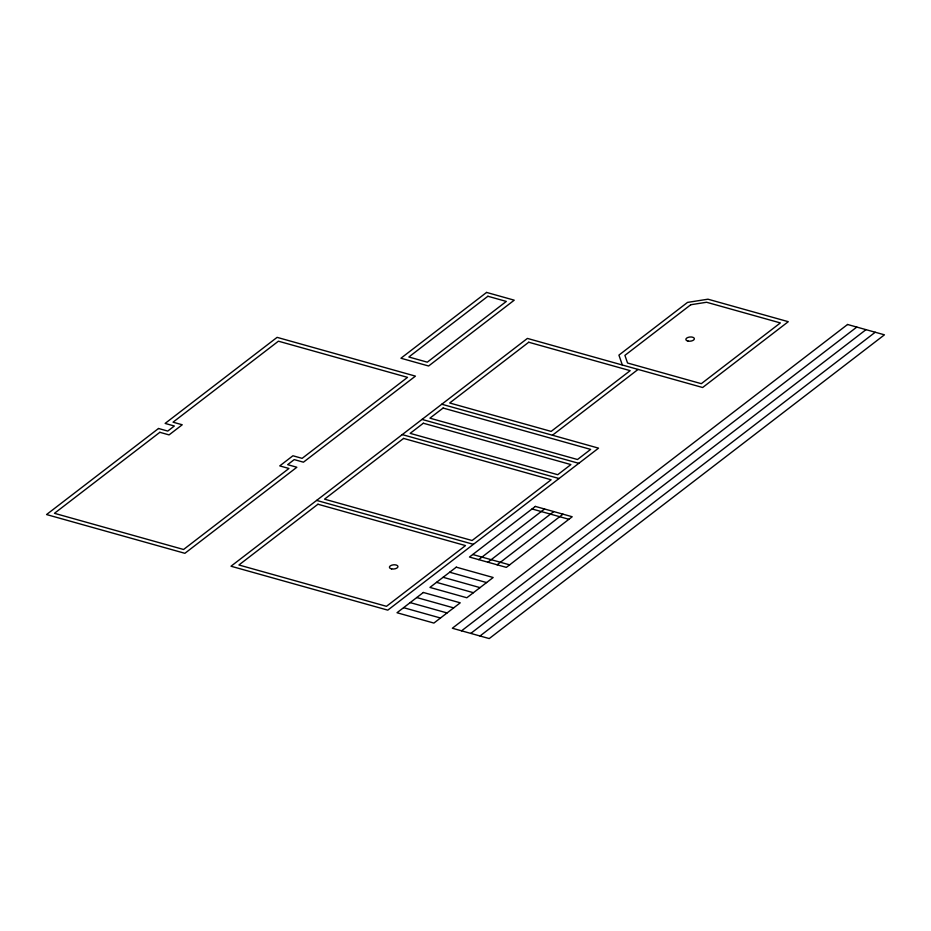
<?xml version="1.0" encoding="UTF-8"?>
<svg xmlns="http://www.w3.org/2000/svg" width="931" height="931" viewBox="0 0 931 931"><rect width="100%" height="100%" fill="white"/><g stroke="black" fill="none" stroke-linecap="round" stroke-linejoin="round"><path stroke-width="1.4" d="M552.455 435.231L638.084 369.421M478.685 559.624L544.554 509.001M487.902 562.208L553.782 511.585M497.131 564.791L562.999 514.168M461.567 630.822L856.788 327.072M470.783 633.406L866.005 329.655M480.012 635.989L875.233 332.239M441.783 404.229L598.563 448.148L387.785 610.142L231.004 566.223L527.412 338.419L702.637 387.505L788.278 321.695L707.967 299.2L687.532 302.4L618.929 355.118L622.339 365.01M422.022 419.416L578.803 463.335M402.262 434.602L559.042 478.522M532.043 508.954L568.922 519.289M316.633 500.413L473.414 544.332M472.75 554.515L509.641 564.849M449.696 572.228L486.587 582.562M443.109 577.29L480 587.624M436.523 582.352L473.414 592.698M416.762 597.539L453.653 607.885M410.175 602.601L447.066 612.947M403.589 607.675L440.479 618.009M158.526 428.493L46.55 514.552L184.885 553.305L296.861 467.246L287.644 464.662L294.231 459.6L303.448 462.183L415.435 376.124L277.101 337.359L165.113 423.419L174.341 426.014L167.755 431.076L158.526 428.493M159.853 432.31L54.452 513.307L183.57 549.488L288.959 468.479L279.742 465.896L292.916 455.771L302.133 458.355L407.534 377.358L278.416 341.188L173.026 422.185L182.243 424.769L169.07 434.893L159.853 432.31M486.576 292.427L400.935 358.237L428.609 365.999L514.238 300.178L486.576 292.427M487.891 296.256L408.849 357.004L427.294 362.171L506.336 301.423L487.891 296.256M317.948 504.23L238.906 564.989L386.47 606.325L465.512 545.578L317.948 504.23M403.577 438.42L324.535 499.167L472.098 540.515L551.14 479.768L403.577 438.42M423.337 423.233L410.164 433.357L557.727 474.705L570.901 464.581L423.337 423.233M443.098 408.046L429.924 418.17L577.488 459.518L590.661 449.394L443.098 408.046M528.738 342.236L449.685 402.983L551.14 431.402L630.182 370.654L528.738 342.236M690.779 304.74L624.91 355.363L627.541 363.009L701.322 383.677L780.364 322.929L706.594 302.261L690.779 304.74M423.349 592.477L397.002 612.738L433.893 623.072L460.24 602.822L423.349 592.477M456.283 567.165L429.936 587.414L466.827 597.76L493.174 577.499L456.283 567.165M535.337 506.417L469.457 557.041L506.348 567.375L572.216 516.752L535.337 506.417M847.559 324.488L452.338 628.239L489.229 638.573L884.45 334.823L847.559 324.488M391.66 568.911A4.271 2.095 -5.6 0 0 397.956 566.548A4.271 2.095 -5.6 0 0 391.497 565.268A4.271 2.095 -5.6 0 0 391.66 568.911M688.079 341.095A4.271 2.095 -5.6 0 0 694.375 338.733A4.271 2.095 -5.6 0 0 687.916 337.453A4.271 2.095 -5.6 0 0 688.079 341.095"/></g></svg>
